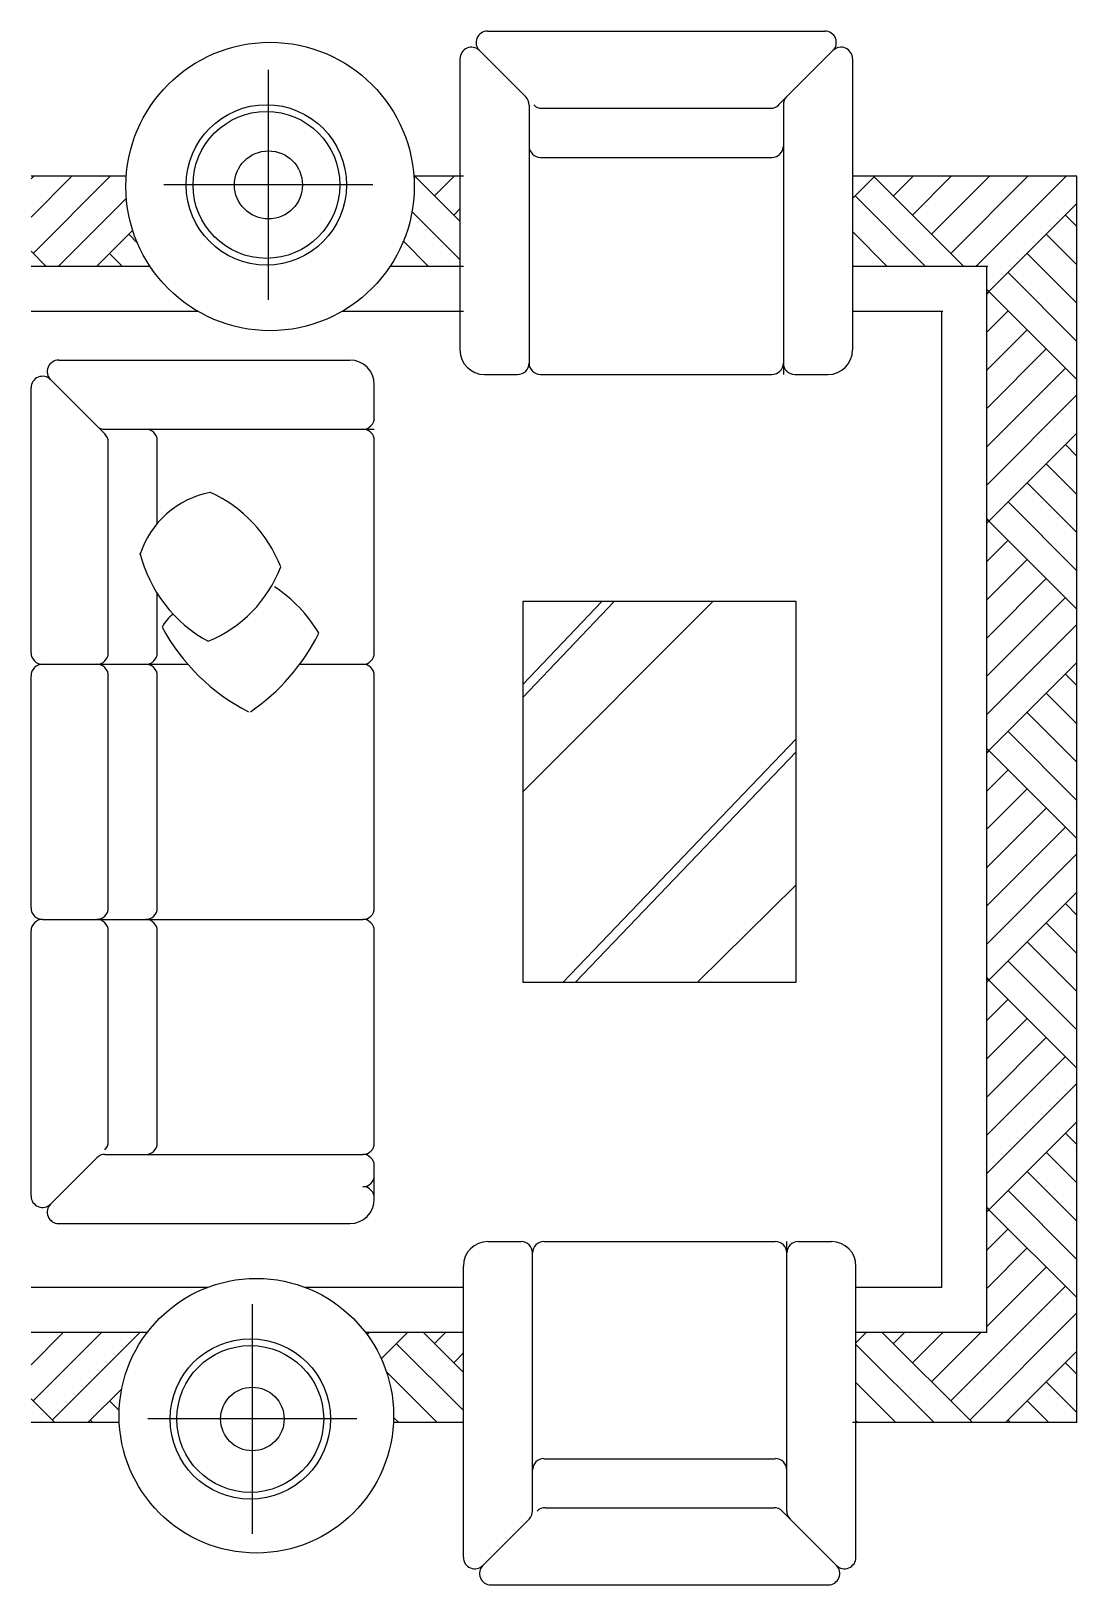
# Model space of a CAD drawing. Header units: inches. Extents: x 8.3 to 50.8, y 10.9 to 35.7.
# Drawn here: x 32.809 to 35.13, y 18.696 to 22.142 of the extents above; entities that cross this region are included whole.
import ezdxf

# ---------------------------------------------------------------- set-up
doc = ezdxf.new("R2010")
doc.units = ezdxf.units.IN
doc.header["$MEASUREMENT"] = 0
for name, color, linetype in [('02', 2, 'Continuous'), ('1', 1, 'Continuous'), ('8', 8, 'Continuous')]:
    doc.layers.add(name, color=color, linetype=linetype)

msp = doc.modelspace()

# ---------------------------------------------------------------- hatches: boundary and pattern name
at = {"layer": '8'}
h = msp.add_hatch(dxfattribs=at)
h.set_pattern_fill('AR-PARQ1', color=256, scale=0.03, angle=225, style=0)
h.set_pattern_definition([(315, (77.95507, -5.16446), (0.509117, -1e-16), [0.36, -0.36]), (315, (77.91264, -5.2069), (0.509117, -1e-16), [0.36, -0.36]), (315, (77.8702, -5.2493), (0.509117, -1e-16), [0.36, -0.36]), (315, (77.8278, -5.29174), (0.509117, -1e-16), [0.36, -0.36]), (315, (77.78536, -5.33417), (0.509117, -1e-16), [0.36, -0.36]), (315, (77.74293, -5.3766), (0.509117, -1e-16), [0.36, -0.36]), (315, (77.7005, -5.41902), (0.509117, -1e-16), [0.36, -0.36]), (225, (78.20962, -5.41902), (-0.509117, 1e-16), [0.36, -0.36]), (225, (78.25205, -5.46145), (-0.509117, 1e-16), [0.36, -0.36]), (225, (78.29448, -5.50387), (-0.509117, 1e-16), [0.36, -0.36]), (225, (78.3369, -5.5463), (-0.509117, 1e-16), [0.36, -0.36]), (225, (78.37933, -5.58872), (-0.509117, 1e-16), [0.36, -0.36]), (225, (78.42176, -5.63115), (-0.509117, 1e-16), [0.36, -0.36]), (225, (78.4642, -5.67358), (-0.509117, 1e-16), [0.36, -0.36])])
h.paths.add_polyline_path([(35.1302, 21.8204), (34.6883, 21.8204), (34.6322, 21.8204), (34.6322, 21.6204), (34.9302, 21.6204), (34.9302, 19.2557), (34.6398, 19.2557), (34.6398, 19.0557), (35.1302, 19.0557)])
h.paths.add_polyline_path([(33.606, 21.6204), (33.7609, 21.6204), (33.7609, 21.8204), (33.6587, 21.8204, -0.017874), (33.6595, 21.7976, -0.147793)])
h.paths.add_polyline_path([(32.8092, 21.6204), (33.0733, 21.6204, -0.147793), (33.0198, 21.7976, -0.017874), (33.0206, 21.8204), (32.8092, 21.8204)])
h.paths.add_polyline_path([(33.6138, 19.071, -0.012506), (33.6134, 19.0557), (33.7686, 19.0557), (33.7686, 19.2557), (33.5514, 19.2557, -0.164367)])
h.paths.add_polyline_path([(32.8092, 19.0557), (33.0049, 19.0557, -0.012506), (33.0045, 19.071, -0.164367), (33.0669, 19.2557), (32.8092, 19.2557)])

# ---------------------------------------------------------------- linework, layer by layer
at = {"layer": '02'}
for p, q in [((33.9003, 20.4548), (34.3221, 20.8772)), ((33.9003, 20.6932), (34.0757, 20.8772)), ((33.9003, 20.6643), (34.1034, 20.8772)), ((33.99, 20.0325), (34.5074, 20.5724)), ((34.0177, 20.0325), (34.5074, 20.5435)), ((34.2883, 20.0325), (34.5074, 20.2489)), ((35.1302, 19.0557), (34.6322, 19.0557))]:
    msp.add_line(p, q, dxfattribs=at)
for centre, radius in [((33.3315, 21.8012), 0.1629), ((33.3361, 21.8012), 0.0755), ((33.2957, 19.0637), 0.1629), ((33.3003, 19.0637), 0.0705)]:
    msp.add_circle(centre, radius, dxfattribs=at)
at = {"layer": '1'}
for p, q in [((33.8222, 22.1424), (34.5709, 22.1424)), ((33.8043, 22.0991), (33.907, 21.9964)), ((34.5888, 22.0991), (34.4683, 21.9786)), ((33.7609, 22.0811), (33.7609, 21.435)), ((34.6322, 22.0811), (34.6322, 21.435)), ((33.3361, 21.5462), (33.3361, 22.0562)), ((33.9144, 21.9784), (33.9144, 21.406)), ((33.9427, 21.9711), (34.4504, 21.9711)), ((34.4787, 21.9784), (34.4787, 21.3806)), ((33.9398, 21.8623), (34.4533, 21.8623)), ((33.0206, 21.8204), (32.8092, 21.8204)), ((33.7686, 21.8204), (33.6587, 21.8204)), ((35.1302, 21.8204), (34.6322, 21.8204)), ((35.1302, 19.0557), (35.1302, 21.8204)), ((33.568, 21.8012), (33.1042, 21.8012)), ((33.0733, 21.6204), (32.8092, 21.6204)), ((33.7686, 21.6204), (33.606, 21.6204)), ((34.9325, 21.6204), (34.6322, 21.6204)), ((34.9302, 19.2557), (34.9302, 21.6204)), ((33.1799, 21.5204), (32.8092, 21.5204)), ((33.7686, 21.5204), (33.4994, 21.5204)), ((34.8325, 21.5204), (34.6322, 21.5204)), ((34.8302, 19.3557), (34.8302, 21.5204)), ((32.8705, 21.4125), (33.5166, 21.4125)), ((33.8154, 21.3806), (33.889, 21.3806)), ((33.9398, 21.3806), (34.4533, 21.3806)), ((34.5041, 21.3806), (34.5778, 21.3806)), ((32.8092, 20.7632), (32.8092, 21.3512)), ((32.8526, 21.3692), (32.9731, 21.2487)), ((33.571, 21.2845), (33.571, 21.3581)), ((32.9732, 21.2591), (33.571, 21.2591)), ((33.0893, 21.0504), (33.0893, 21.2337)), ((33.571, 20.7632), (33.571, 21.2337)), ((32.9805, 20.7632), (32.9805, 21.2307)), ((33.0893, 20.7632), (33.0893, 20.8946)), ((33.9003, 20.8772), (33.9003, 20.0325)), ((34.5074, 20.8772), (33.9003, 20.8772)), ((34.5074, 20.0325), (34.5074, 20.8772)), ((32.8346, 20.7378), (33.1569, 20.7378)), ((33.4054, 20.7378), (33.5456, 20.7378)), ((32.8092, 20.1973), (32.8092, 20.7124)), ((32.9805, 20.1973), (32.9805, 20.7124)), ((33.0893, 20.1973), (33.0893, 20.7124)), ((33.571, 20.1973), (33.571, 20.7124)), ((32.8346, 20.1719), (33.5456, 20.1719)), ((32.8092, 19.5584), (32.8092, 20.1465)), ((32.9805, 19.6789), (32.9805, 20.1465)), ((33.0893, 19.676), (33.0893, 20.1465)), ((33.571, 19.676), (33.571, 20.1465)), ((33.9003, 20.0325), (34.5074, 20.0325)), ((32.9732, 19.6506), (33.5456, 19.6506)), ((32.8526, 19.5405), (32.9553, 19.6432)), ((33.571, 19.5516), (33.571, 19.6252)), ((32.8705, 19.4971), (33.5166, 19.4971)), ((33.823, 19.4574), (33.8966, 19.4574)), ((33.9474, 19.4574), (34.4609, 19.4574)), ((34.4863, 18.8596), (34.4863, 19.4574)), ((34.5117, 19.4574), (34.5854, 19.4574)), ((33.922, 18.8596), (33.922, 19.4321)), ((33.7686, 18.7569), (33.7686, 19.403)), ((34.6398, 18.7569), (34.6398, 19.403)), ((33.2009, 19.3557), (32.8092, 19.3557)), ((33.7686, 19.3557), (33.4174, 19.3557)), ((34.8302, 19.3557), (34.6398, 19.3557)), ((33.3003, 18.8087), (33.3003, 19.3187)), ((33.0669, 19.2557), (32.8092, 19.2557)), ((33.7686, 19.2557), (33.5514, 19.2557)), ((34.9302, 19.2557), (34.6398, 19.2557)), ((33.5322, 19.0637), (33.0684, 19.0637)), ((33.0049, 19.0557), (32.8092, 19.0557)), ((33.7686, 19.0557), (33.6134, 19.0557)), ((33.9474, 18.9757), (34.4609, 18.9757)), ((33.9504, 18.8669), (34.458, 18.8669)), ((34.5964, 18.739), (34.4759, 18.8595)), ((33.8119, 18.739), (33.9146, 18.8417)), ((33.8299, 18.6956), (34.5785, 18.6956))]:
    msp.add_line(p, q, dxfattribs=at)
for centre, radius in [((33.3396, 21.7976), 0.3199), ((33.3315, 21.8012), 0.1779), ((33.3092, 19.071), 0.3046), ((33.2957, 19.0637), 0.1779)]:
    msp.add_circle(centre, radius, dxfattribs=at)
for centre, radius, start, end in [((33.8222, 22.117), 0.0254, 90, 225), ((34.5709, 22.117), 0.0254, 315, 90), ((33.7863, 22.0811), 0.0254, 45, 180), ((34.6068, 22.0811), 0.0254, 0, 135), ((33.889, 21.9784), 0.0254, 0, 45), ((34.5041, 21.9784), 0.0254, 135, 180), ((33.9427, 21.9965), 0.0254, 225, 270), ((34.4504, 21.9965), 0.0254, 270, 315), ((33.9398, 21.8877), 0.0254, 180, 270), ((34.4533, 21.8877), 0.0254, 270, 0), ((32.8705, 21.3871), 0.0254, 90, 225), ((33.5166, 21.3581), 0.0544, 0, 90), ((33.8154, 21.435), 0.0544, 180, 270), ((33.889, 21.406), 0.0254, 270, 0), ((33.9398, 21.406), 0.0254, 180, 270), ((34.4533, 21.406), 0.0254, 270, 0), ((34.5041, 21.406), 0.0254, 180, 270), ((34.5778, 21.435), 0.0544, 270, 0), ((32.8346, 21.3512), 0.0254, 45, 180), ((33.5456, 21.2845), 0.0254, 270, 0), ((32.9732, 21.2845), 0.0254, 225, 270), ((32.9551, 21.2307), 0.0254, 0, 45), ((33.0639, 21.2337), 0.0254, 0, 90), ((33.5456, 21.2337), 0.0254, 0, 90), ((33.2448, 20.9192), 0.2034, 100.7016, 162.4004), ((33.0829, 20.8453), 0.3006, 21.1775, 65.6016), ((33.3474, 21.0573), 0.3051, 193.6801, 241.6709), ((33.0922, 21.0568), 0.2898, 292.3889, 339.2194), ((33.1746, 20.6436), 0.3183, 30.8145, 56.6009), ((33.1798, 20.7788), 0.0898, 128.2365, 152.662), ((33.4955, 21.0328), 0.4491, 208.2783, 243.0311), ((33.0312, 21.0166), 0.4667, 304.616, 333.2587), ((32.8346, 20.7632), 0.0254, 180, 270), ((32.9551, 20.7632), 0.0254, 270, 0), ((33.0639, 20.7632), 0.0254, 270, 0), ((33.5456, 20.7632), 0.0254, 270, 0), ((32.8346, 20.7124), 0.0254, 90, 180), ((32.9551, 20.7124), 0.0254, 0, 90), ((33.0639, 20.7124), 0.0254, 0, 90), ((33.5456, 20.7124), 0.0254, 0, 90), ((32.8346, 20.1973), 0.0254, 180, 270), ((32.8346, 20.1465), 0.0254, 90, 180), ((32.9551, 20.1973), 0.0254, 270, 0), ((32.9551, 20.1465), 0.0254, 0, 90), ((33.0639, 20.1973), 0.0254, 270, 0), ((33.0639, 20.1465), 0.0254, 0, 90), ((33.5456, 20.1973), 0.0254, 270, 0), ((33.5456, 20.1465), 0.0254, 0, 90), ((32.9732, 19.6252), 0.0254, 90, 135), ((32.9551, 19.6789), 0.0254, 315, 0), ((33.0639, 19.676), 0.0254, 270, 0), ((33.5456, 19.676), 0.0254, 270, 0), ((33.5456, 19.6252), 0.0254, 0, 90), ((33.5456, 19.6044), 0.0254, 270, 0), ((33.5456, 19.5536), 0.0254, 0, 90), ((32.8346, 19.5584), 0.0254, 180, 315), ((33.5166, 19.5516), 0.0544, 270, 0), ((32.8705, 19.5225), 0.0254, 135, 270), ((33.823, 19.403), 0.0544, 90, 180), ((33.8966, 19.4321), 0.0254, 0, 90), ((33.9474, 19.4321), 0.0254, 90, 180), ((34.4609, 19.4321), 0.0254, 0, 90), ((34.5117, 19.4321), 0.0254, 90, 180), ((34.5854, 19.403), 0.0544, 0, 90), ((33.9474, 18.9504), 0.0254, 90, 180), ((34.4609, 18.9504), 0.0254, 0, 90), ((33.8966, 18.8596), 0.0254, 315, 0), ((33.9504, 18.8415), 0.0254, 90, 135), ((34.458, 18.8415), 0.0254, 45, 90), ((34.5117, 18.8596), 0.0254, 180, 225), ((33.794, 18.7569), 0.0254, 180, 315), ((34.6144, 18.7569), 0.0254, 225, 0), ((33.8299, 18.721), 0.0254, 135, 270), ((34.5785, 18.721), 0.0254, 270, 45)]:
    msp.add_arc(centre, radius, start, end, dxfattribs=at)

doc.saveas('drawing.dxf')
